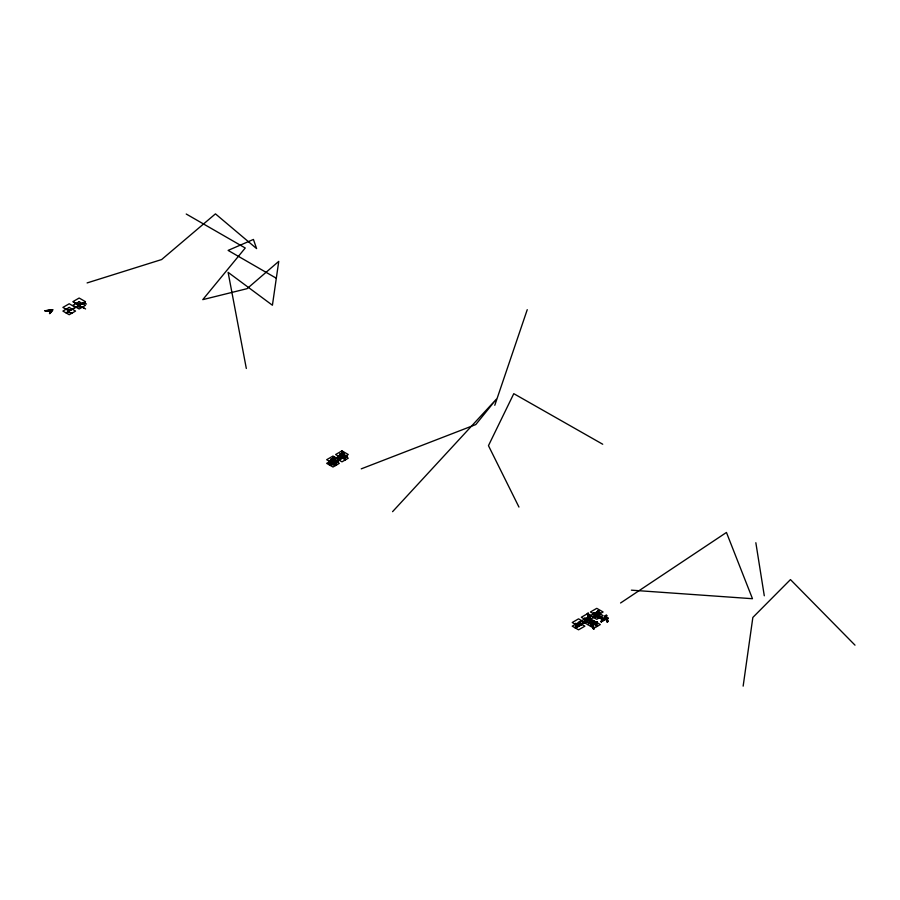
<?xml version="1.0" encoding="UTF-8"?>
<svg xmlns="http://www.w3.org/2000/svg" width="900" height="900" viewBox="0 0 900 900"><rect width="100%" height="100%" fill="white"/><g stroke="black" fill="none" stroke-linecap="round" stroke-linejoin="round"><path stroke-width="1.35" d="M743.153 686.137L752.85 617.434L790.459 579.589L855 645.154M330.84 459.338L330.21 462.735L330.84 459.338L331.605 458.887L330.84 460.024M330.986 462.285L331.605 458.887M339.806 454.162L339.176 457.56L339.806 454.162L340.582 453.713L339.952 457.11L339.266 456.817L342.855 451.777L343.451 452.126L340.796 456.626L340.2 456.277L342.855 451.777M340.582 453.713L339.952 457.11L343.451 452.126M494.786 405.293L527.243 309.679M332.955 457.493L330.3 461.993L330.896 462.341L334.485 457.301L332.955 457.493L333.551 457.841M334.485 457.301L331.819 461.801L331.223 461.464L333.889 456.952M334.721 458.37L331.121 463.41L331.729 463.748L334.721 458.37L335.317 458.707L332.651 463.219M341.629 458.032L344.284 453.532L342.754 453.724L340.009 458.966L338.411 455.895L339.188 455.445L340.785 457.83L340.785 458.516L340.099 458.224L338.411 455.895M341.021 457.695L343.688 453.184M344.284 453.532L340.695 458.572L339.188 455.445M579.341 621.697L576.686 626.153L577.283 626.501L580.871 621.506L579.341 621.697L579.949 622.046M580.275 621.169L577.62 625.613L582.019 623.768L575.089 627.817L577.373 625.759L575.685 623.419L575.089 623.768L576.607 626.94L575.089 623.768M578.216 625.961L580.871 621.506M588.454 616.444L585.788 620.899L586.384 621.248L589.984 616.252L588.454 616.444L589.05 616.793M589.387 615.904L586.721 620.359L591.12 618.514L590.479 619.616L594.304 628.673L593.539 629.123L589.714 620.066L589.714 619.324L593.539 629.123M587.317 620.707L589.984 616.252M596.419 615.442L599.085 610.999L597.555 611.19L594.81 616.433L593.212 613.305L593.989 612.855L595.586 615.24L595.586 615.982L594.9 615.645L593.212 613.305M598.489 610.65L595.496 615.982L593.989 612.855M605.239 615.623L602.572 620.077L603.169 620.415L606.758 615.431L605.239 615.623L605.835 615.971M606.758 615.431L604.102 619.875L603.506 619.538L606.161 615.082M49.815 313.537L50.152 313.088A29.239 16.886 0 0 1 51.356 311.715L52.391 310.084L45.248 310.894L49.669 310.77A2.846 1.643 0 0 1 50.591 311.119L50.299 312.356A28.879 16.672 0 0 0 49.568 313.391M392.569 511.673L496.271 399.285L475.796 424.564L361.249 468.855M581.377 624.139L582.615 623.081L581.377 624.87L581.423 623.419M582.615 623.081L580.601 625.32L582.019 624.161M620.572 602.989L726.446 532.462L752.479 598.714L631.384 590.175M74.014 308.137L83.722 302.535L86.468 304.043M66.06 312.907L85.489 301.691L79.155 298.035L72.832 301.691L79.155 305.348M77.918 306.27L84.949 302.209M339.806 454.849L340.582 454.399M329.445 461.07L331.043 464.141L329.445 461.756L330.21 460.62L331.819 463.691L330.21 460.62M341.966 454.534L335.632 458.19L341.966 461.835L348.289 458.19L345.127 456.356M335.317 458.707L333.787 458.899M331.223 461.464L335.025 459.27L335.621 460.294L334.114 461.171L334.114 460.485L337.882 461.452L337.882 462.139L333.338 461.621L328.702 463.613L330.986 461.599M337.669 457.74L343.991 454.084L344.588 454.433L344.588 455.119L338.265 458.775L337.669 457.74L338.265 458.775M328.702 463.613L335.621 459.608M337.669 458.426L344.588 454.433M332.055 462.87L336.454 461.025L329.524 465.019L331.819 463.005M345.42 456.525L344.824 455.501L338.501 459.146L338.501 459.844L343.912 456.716L345.51 459.787L343.912 456.716M329.827 465.188L339.322 459.709L332.989 456.053L326.666 459.709L336.161 465.188M334.17 463.027L335.767 465.412L334.17 462.341L330.131 465.368L329.524 464.332M334.946 462.577L334.946 461.891L336.544 464.963L334.946 462.577L336.454 461.711M343.912 457.402L339.098 460.181L339.098 459.495M337.882 461.452L337.106 462.589M346.849 456.277L346.072 457.414L342.304 456.446L342.304 455.76L346.849 456.964L346.849 456.277L343.08 455.31L343.08 455.996M346.072 457.414L346.849 456.964M335.767 464.726L336.544 464.276M344.734 459.551L343.136 457.166L344.734 460.238L345.51 459.101M592.594 621.36L593.19 621.709L591.66 621.9L592.594 621.36L595.856 623.092L595.26 622.744L597.454 622.17L590.524 626.22L590.524 625.477L591.12 625.815L587.329 614.261L588.105 613.069L591.93 624.656L591.93 625.399L588.105 613.069M587.329 614.261L588.105 613.811M584.1 618.559L585.709 621.686L584.1 619.301L584.876 618.109L586.485 621.236L584.876 618.109M587.655 617.254L581.321 620.91L593.989 628.211M599.085 610.999L597.555 611.19M591.12 618.514L584.19 622.564L586.485 620.494M593.303 616.567L599.625 612.911L600.221 613.249L600.221 613.991L593.899 617.648L593.303 616.567L593.303 617.299L600.221 613.249M589.714 620.066L584.786 622.901L584.19 621.821M599.535 616.961L597.938 614.576L599.535 617.704L600.311 616.511L598.714 614.126L600.311 617.254L600.311 616.511M587.655 624.555L593.989 620.91M600.885 617.738L602.494 620.865L600.885 618.48L601.661 617.288L603.27 620.415L601.661 617.288M600.885 618.48L601.661 618.03M590.524 625.477L591.154 625.106L587.329 613.519M591.93 624.656L594.923 623.621L591.66 621.9M595.159 624.229L596.768 626.614L595.159 623.486L595.159 624.229L591.12 626.558L591.154 625.106M595.935 623.779L595.935 623.036L597.544 626.164L595.935 623.779L597.454 622.17M607.219 621.394L607.995 620.944L607.219 622.136L606.488 618.502L606.488 619.245L600.975 621.731L603.27 619.673M603.506 619.538L607.309 617.344L607.905 618.424L607.264 618.795L607.309 617.344M600.975 621.731L607.905 617.681M596.768 625.871L597.544 625.421M593.539 628.38L600.322 624.555L588.712 617.861M81.236 304.189L76.05 303.593M87.109 282.926L161.64 259.549L215.449 213.862L256.59 248.58L253.429 239.445L228.105 250.403L276.142 278.134M45 310.748L52.999 309.735L51.244 311.985A27.27 15.75 0 0 0 49.905 313.582M45.866 310.613L45.079 310.804L51.795 310.421L50.738 312.233A24.221 13.984 0 0 0 49.736 313.481M45.844 310.77C47.081 310.32 53.28 309.724 50.546 312.289A29.025 16.762 0 0 0 49.646 313.436M45.416 310.995L48.161 310.871A3.296 1.901 0 0 1 49.343 311.164L49.691 311.321A5.861 3.386 0 0 1 50.096 311.546L49.995 312.457A22.77 13.151 0 0 0 49.477 313.335M77.164 306.495L82.676 307.26M66.06 309.251L71.212 309.926M67.23 312.233L72.394 312.907M84.375 308.351L82.215 307.024L77.681 306.416M82.316 307.181L85.601 308.959M330.998 464.512L335.621 465.502M594.765 616.804L599.389 617.783M585.664 622.058L590.288 623.048M337.882 462.139L333.338 460.935L333.338 461.621M80.685 304.043L76.039 303.39L73.89 302.175M602.719 444.24L513.788 393.671L488.464 445.657L518.951 507.071M186.232 214.02L245.25 248.006L202.781 299.632L247.095 288.664L278.752 261.371L272.419 305.235L228.105 272.34L246.319 368.471M341.921 452.317L342.517 452.666M342.754 453.724L343.35 454.072M344.588 455.119L343.991 454.084M75.555 307.418L69.221 303.772L62.899 307.418L69.221 311.074M335.621 460.294L335.025 459.27M607.309 618.086L607.905 618.424M599.929 617.479L590.434 611.989L596.756 608.344L603.09 611.989L578.554 626.164L572.22 622.508L578.554 618.851L584.876 622.508M328.702 462.915L329.299 463.95M600.975 621L601.571 622.08M593.989 617.254L587.655 613.597L581.321 617.254L587.655 620.91M575.089 627.075L575.685 628.166L582.019 624.51L582.019 623.419M590.479 618.874L594.304 628.673M607.264 618.053L607.995 621.686M606.488 619.245L607.219 622.136M755.842 542.722L764.291 595.789M599.625 612.911L599.625 613.654M596.857 621.821L596.857 622.564M590.524 618.165L590.479 619.616M577.373 625.759L577.373 626.49L575.685 623.419M344.824 455.501L344.824 456.188M335.858 460.676L335.858 461.363M69.221 307.418L62.899 311.074L69.221 314.73L75.555 311.074L69.221 307.418M79.155 301.691L72.832 305.348L79.155 308.993L85.489 305.348L79.155 301.691M341.966 450.877L335.632 454.534L341.966 458.19L348.289 454.534L341.966 450.877M332.989 459.709L326.666 463.365L332.989 467.021L339.322 463.365L332.989 459.709M578.554 622.508L572.22 626.164L578.554 629.82L584.876 626.164L578.554 622.508M596.756 611.989L590.434 615.645L596.756 619.301L603.09 615.645L596.756 611.989"/></g></svg>
